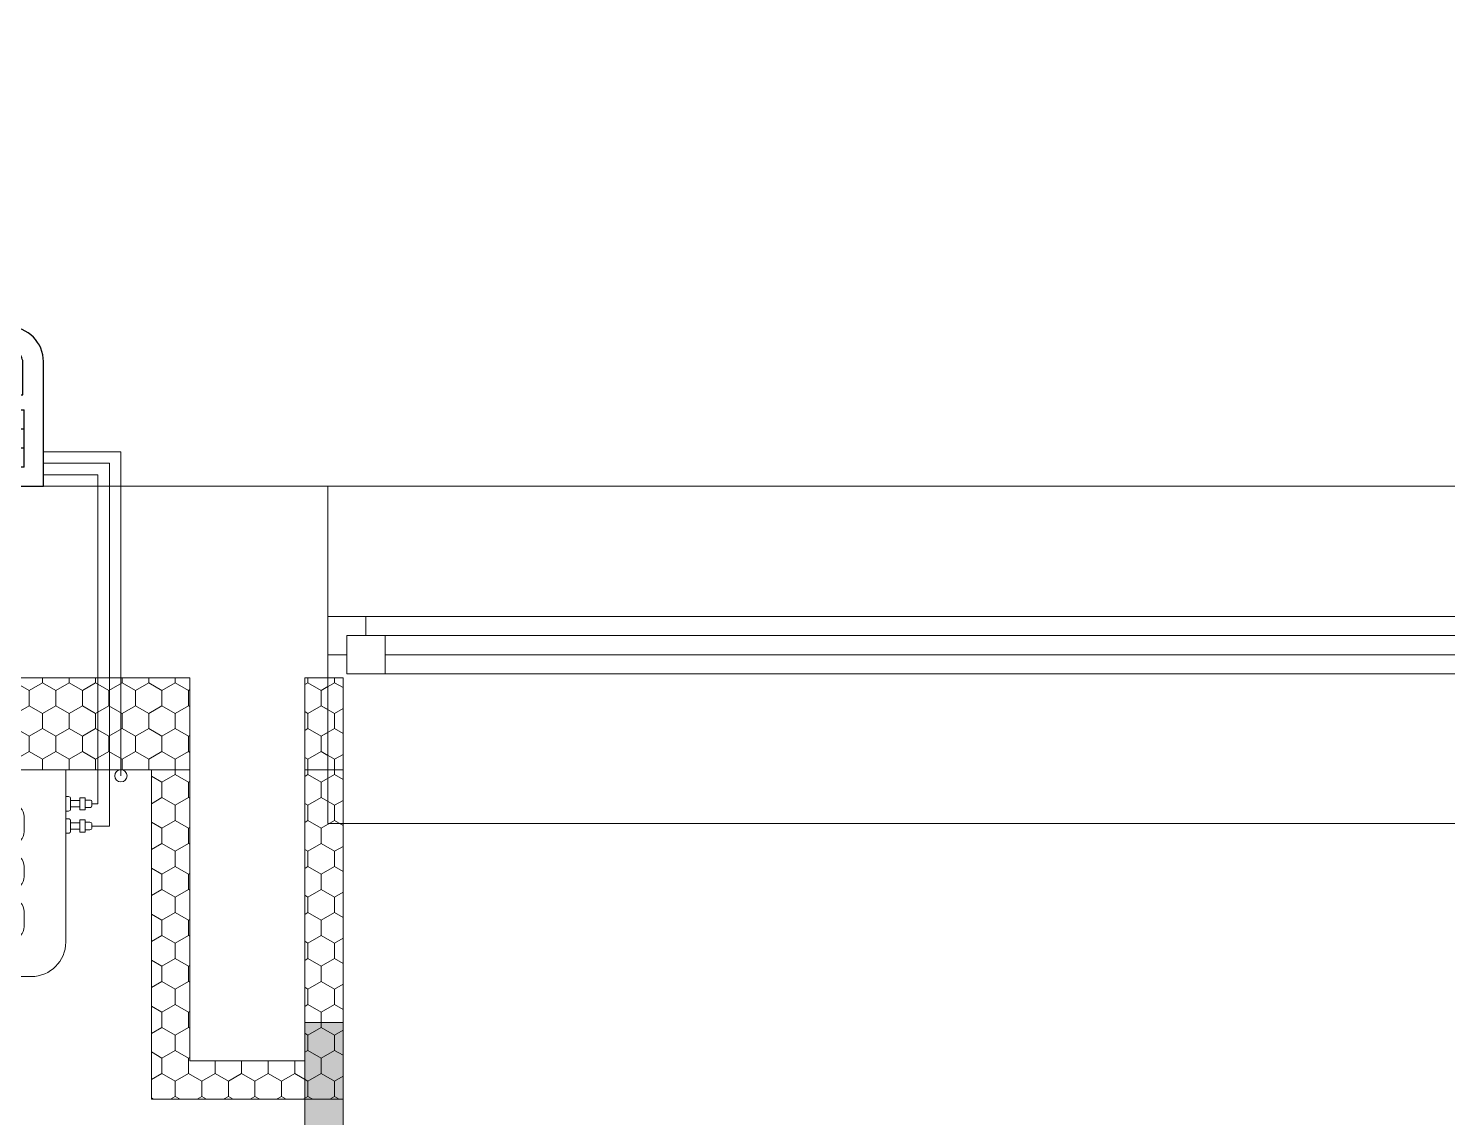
# Model space of a CAD drawing. Header units: millimetres. Extents: x 2773669 to 2919208, y -67651 to -3984.
# Drawn here: x 2820858 to 2822710, y -49783 to -48361 of the extents above; entities that cross this region are included whole.
import ezdxf

# ---------------------------------------------------------------- set-up
doc = ezdxf.new("R2010")
doc.units = ezdxf.units.MM
doc.header["$MEASUREMENT"] = 0
for name, color, linetype in [('0_muret e jashtme', 7, 'Continuous'), ('AIR', 7, 'Continuous'), ('AIR-00', 8, 'Continuous'), ('AIR-03', 30, 'Continuous')]:
    doc.layers.add(name, color=color, linetype=linetype)
for name, color, linetype, lineweight, true_color in [('0_muret e jashtme_Pen_No__82', 7, 'Continuous', 0, 0xaaaaaa), ('ARCHICAD Windows_Pen_No__82', 7, 'Continuous', 0, 0xaaaaaa), ('Exterior walls_Pen_No__119', 7, 'Continuous', 5, 0xdecbcb), ('Shell - Roof_Pen_No__82', 7, 'Continuous', 0, 0xaaaaaa), ('Structural - Bearing_Pen_No__82', 7, 'Continuous', 0, 0xaaaaaa)]:
    doc.layers.add(name, color=color, linetype=linetype, lineweight=lineweight, true_color=true_color)
for name, color, linetype, lineweight in [('Condensate Pipe', 5, 'Continuous', 5), ('Exterior walls_Pen_No__1', 7, 'Continuous', 5), ('Gas Pipe', 81, 'Continuous', 5), ('Liquid Pipe', 14, 'Continuous', 5), ('Structural - Bearing_Pen_No__1', 7, 'Continuous', 0), ('Structural - Bearing_Pen_No__19', 255, 'Continuous', 0)]:
    doc.layers.add(name, color=color, linetype=linetype, lineweight=lineweight)
pattern_1 = [(90, (2247653.822, -76424.967), (-34.6410162, 0), [20, -40]), (90, (2247636.502, -76394.967), (-34.6410162, 0), [20, -40]), (150, (2247653.822, -76404.967), (17.320508, 30), [20, -40]), (150, (2247619.18, -76404.967), (17.320508, 30), [20, -40]), (210, (2247653.822, -76424.967), (-17.320508, 30), [20, -40]), (210, (2247619.18, -76424.967), (-17.320508, 30), [20, -40])]

# ---------------------------------------------------------------- blocks, each defined once
blk = doc.blocks.new('Window 22_2')
at = {"layer": 'ARCHICAD Windows_Pen_No__82', "color": 253, "linetype": 'Continuous', "lineweight": 0, "true_color": 0xaaaaaa}
for p, q in [((-800, 150), (-800, 220)), ((-800, 220), (800, 220)), ((800, 220), (800, 150)), ((-800, 150), (-800, 30)), ((800, 150), (800, 30)), ((-800, 30), (-800, 0)), ((-775, 25), (-725, 25)), ((-775, -25), (-775, 25)), ((-725, 25), (725, 25)), ((-725, 25), (-725, -25)), ((-725, 25), (725, 25)), ((725, -25), (725, 25)), ((725, 25), (775, 25)), ((775, 25), (775, -25)), ((800, 30), (800, 0)), ((-800, 0), (-775, 0)), ((-800, 0), (-800, -50)), ((-800, 0), (-800, -50)), ((-775, 0), (-775, -25)), ((-725, 0), (725, 0)), ((775, -25), (775, 0)), ((775, 0), (800, 0)), ((800, 0), (800, -50)), ((800, 0), (800, -50)), ((-775, -25), (-750, -25)), ((-725, -25), (-775, -25)), ((-750, -25), (-750, -50)), ((725, -25), (-725, -25)), ((775, -25), (725, -25)), ((750, -50), (750, -25)), ((750, -25), (775, -25)), ((-750, -50), (-800, -50)), ((-800, -50), (-800, -220)), ((750, -50), (-750, -50)), ((800, -50), (750, -50)), ((800, -50), (800, -220)), ((-800, -220), (800, -220))]:
    blk.add_line(p, q, dxfattribs=at)
blk = doc.blocks.new('Wall_18', base_point=(2825918.2, -48958.5))
at = {"layer": '0_muret e jashtme_Pen_No__82', "linetype": 'Continuous', "lineweight": 0, "true_color": 0xaaaaaa}
h = blk.add_hatch(dxfattribs=at)
h.set_pattern_fill('STYROFOAM_SM_INSULATION', color=253, style=0, pattern_type=2)
h.set_pattern_definition(pattern_1)
h.paths.add_polyline_path([(2821068.2, -49208.5), (2819749.3, -49208.5), (2819668.2, -49328.5), (2821068.2, -49328.5)])
h = blk.add_hatch(dxfattribs=at)
h.set_pattern_fill('STYROFOAM_SM_INSULATION', color=253, style=0, pattern_type=2)
h.set_pattern_definition(pattern_1)
h.paths.add_polyline_path([(2821218.2, -49208.5), (2821218.2, -49328.5), (2821248.2, -49328.5), (2821248.2, -49208.5)])
at = {"layer": '0_muret e jashtme_Pen_No__82', "color": 253, "linetype": 'Continuous', "lineweight": 0, "true_color": 0xaaaaaa}
for p, q in [((2821248.2, -49128.5), (2821248.2, -48958.5)), ((2821248.2, -49178.5), (2821248.2, -49128.5)), ((2821248.2, -49208.5), (2821248.2, -49178.5)), ((2819918.2, -49208.5), (2821068.2, -49208.5)), ((2821068.2, -49208.5), (2821068.2, -49328.5)), ((2821218.2, -49328.5), (2821218.2, -49208.5)), ((2821218.2, -49208.5), (2821248.2, -49208.5)), ((2821248.2, -49328.5), (2821248.2, -49208.5))]:
    blk.add_line(p, q, dxfattribs=at)
at = {"layer": '0_muret e jashtme_Pen_No__82', "color": 253, "linetype": 'Continuous', "lineweight": 0, "true_color": 0xaaaaaa, "flags": 128}
for points in [[(2821248.2, -48958.5), (2819918.2, -48958.5)], [(2819668.2, -49328.5), (2821068.2, -49328.5)], [(2821218.2, -49328.5), (2821248.2, -49328.5)]]:
    blk.add_lwpolyline(points, dxfattribs=at)
at = {"layer": 'ARCHICAD Windows_Pen_No__82', "color": 253, "linetype": 'Continuous', "lineweight": 0, "true_color": 0xaaaaaa, "zscale": 1000, "rotation": 180}
blk.add_blockref('Window 22_2', (2822048.2, -49178.5), dxfattribs=at)
blk = doc.blocks.new('Wall_57', base_point=(2821218.2, -48958.5))
at = {"layer": '0_muret e jashtme_Pen_No__82', "color": 253, "linetype": 'Continuous', "lineweight": 0, "true_color": 0xaaaaaa}
for p, q in [((2821068.2, -49208.5), (2821068.2, -49328.5)), ((2821218.2, -49328.5), (2821218.2, -49208.5))]:
    blk.add_line(p, q, dxfattribs=at)
at = {"layer": '0_muret e jashtme_Pen_No__82', "color": 253, "linetype": 'Continuous', "lineweight": 0, "true_color": 0xaaaaaa, "flags": 128}
for points in [[(2821068.2, -49328.5), (2821068.2, -49708.5)], [(2821218.2, -49708.5), (2821218.2, -49328.5)], [(2821068.2, -49708.5), (2821218.2, -49708.5)]]:
    blk.add_lwpolyline(points, dxfattribs=at)
blk = doc.blocks.new('CARRIER-W18-24 (FCD)')
at = {"layer": 'AIR-00'}
for p, q in [((-0.4747, -0.025), (-0.4747, -0.1)), ((-0.2747, -0.025), (-0.2747, -0.1)), ((-0.0747, -0.025), (-0.0747, -0.1)), ((0.1253, -0.025), (0.1253, -0.1)), ((0.3003, -0.05), (-0.4747, -0.05)), ((0.3003, -0.075), (-0.4747, -0.075)), ((0.3003, -0.1), (-0.4747, -0.1))]:
    blk.add_line(p, q, dxfattribs=at)
for points in [[(-0.4747, -0.025), (0.3003, -0.025), (0.3003, -0.1)], [(-0.3125, -0.2615), (-0.3125, -0.3311), (-0.2389, -0.3603), (-0.3755, -0.4524), (-0.3125, -0.4813), (-0.3125, -0.598)], [(-0.0781, -0.2615), (-0.0781, -0.3311), (-0.0045, -0.3603), (-0.1411, -0.4524), (-0.0781, -0.4813), (-0.0781, -0.598)], [(0.1563, -0.2615), (0.1563, -0.3311), (0.2299, -0.3603), (0.0933, -0.4524), (0.1563, -0.4813), (0.1563, -0.598)]]:
    blk.add_lwpolyline(points, dxfattribs=at)
blk.add_lwpolyline([(-0.4529, -0.1805), (0.2812, -0.1805, 0.414214), (0.3016, -0.1601), (0.3016, -0.1193), (-0.4733, -0.1193), (-0.4733, -0.1601, 0.414214)], format="xyb", close=True, dxfattribs=at)
for points in [[(-0.3734, -0.5351), (-0.3125, -0.598), (-0.3933, -0.5612)], [(-0.2516, -0.5351), (-0.3125, -0.598), (-0.2317, -0.5612)], [(-0.139, -0.5351), (-0.0781, -0.598), (-0.1589, -0.5612)], [(-0.0172, -0.5351), (-0.0781, -0.598), (0.0026, -0.5612)], [(0.0953, -0.5351), (0.1563, -0.598), (0.0755, -0.5612)], [(0.2172, -0.5351), (0.1563, -0.598), (0.237, -0.5612)]]:
    blk.add_lwpolyline(points, close=True, dxfattribs=at)
at = {"layer": 'AIR-03'}
for p, q in [((0.185, 0.05), (0.185, 0)), ((0.235, 0.05), (0.235, 0)), ((0.335, 0), (-0.5, 0)), ((-0.5, 0), (-0.5, -0.163))]:
    blk.add_line(p, q, dxfattribs=at)
blk.add_lwpolyline([(-0.5, 0), (-0.5, -0.163, 0.414214), (-0.455, -0.208), (0.29, -0.208, 0.414214), (0.335, -0.163), (0.335, 0)], format="xyb", dxfattribs=at)
blk = doc.blocks.new('NJS12')
at = {"layer": 'Exterior walls_Pen_No__119', "linetype": 'Continuous', "lineweight": 0, "true_color": 0xeee4e4}
for points in [[(-251.9, 55), (-252, -325), (-282.5, -325), (-282.5, 55)], [(237.5, 55), (237.5, -325), (207, -325), (206.9, 55)]]:
    blk.add_hatch(color=254, dxfattribs=at).paths.add_polyline_path(points)
at = {"color": 3, "lineweight": 13}
for p, q in [((-337.5, 0), (337.5, 0)), ((337.5, 0), (337.5, -225)), ((-382.5, -225), (-382.5, -45)), ((292.5, -270), (-337.5, -270))]:
    blk.add_line(p, q, dxfattribs=at)
at = {"color": 3}
for p, q in [((266.9, -45), (-311.8, -45)), ((-328.1, -61.3), (-328.1, -80.8)), ((283.2, -80.8), (283.2, -61.3)), ((-311.8, -97.1), (266.9, -97.1)), ((-311.8, -110.2), (266.9, -110.2)), ((-328.1, -139.5), (-328.1, -126.5)), ((283.2, -126.5), (283.2, -139.5)), ((266.9, -155.8), (-311.8, -155.8)), ((-328.1, -204.8), (-328.1, -185.2)), ((-311.8, -168.9), (266.9, -168.9)), ((283.2, -185.2), (283.2, -204.8)), ((266.9, -221.1), (-311.8, -221.1))]:
    blk.add_line(p, q, dxfattribs=at)
for points in [[(-244.6, 0), (-244.6, 27.1), (-258.9, 27.1), (-258.9, 11.8, -1), (-275.6, 11.8), (-275.6, 27.1), (-289.9, 27.1), (-289.9, 0)], [(244.9, 0), (244.9, 27.1), (230.6, 27.1), (230.6, 11.8, -1), (213.9, 11.8), (213.9, 27.1), (199.6, 27.1), (199.6, 0)], [(337.5, -35), (341, -35, -0.414214), (343.9, -37.9), (343.9, -51.1, -0.414214), (341, -54), (337.5, -54)], [(337.5, -64), (341, -64, -0.414214), (343.9, -66.9), (343.9, -80.1, -0.414214), (341, -83), (337.5, -83)], [(-244.6, -270), (-244.6, -297.2), (-258.9, -297.2), (-258.9, -281.9, 1), (-275.6, -281.9), (-275.6, -297.2), (-289.9, -297.2), (-289.9, -270)], [(244.9, -270), (244.9, -297.2), (230.6, -297.2), (230.6, -281.9, 1), (213.9, -281.9), (213.9, -297.2), (199.6, -297.2), (199.6, -270)]]:
    blk.add_lwpolyline(points, format="xyb", dxfattribs=at)
for points in [[(355.9, -36.6), (362.7, -36.6), (362.7, -52.4), (355.9, -52.4)], [(343.9, -40.4), (355.9, -40.4), (355.9, -48.6), (343.9, -48.6)], [(343.9, -69.4), (355.9, -69.4), (355.9, -77.6), (343.9, -77.6)], [(355.9, -65.6), (362.7, -65.6), (362.7, -81.4), (355.9, -81.4)]]:
    blk.add_lwpolyline(points, close=True, dxfattribs=at)
for points in [[(362.7, -39.6), (368.9, -39.6, -0.414214), (371.7, -42.4), (371.7, -46.6, -0.414214), (368.9, -49.4), (362.7, -49.4)], [(362.7, -68.6), (368.9, -68.6, -0.414214), (371.7, -71.4), (371.7, -75.6, -0.414214), (368.9, -78.4), (362.7, -78.4)]]:
    blk.add_lwpolyline(points, format="xyb", close=True, dxfattribs=at)
at = {"color": 3, "lineweight": 13}
for centre, start, end in [((-337.5, -45), 90, 180), ((-337.5, -225), 180, 270), ((292.5, -225), 270, 0)]:
    blk.add_arc(centre, 45, start, end, dxfattribs=at)
at = {"color": 3}
for centre, start, end in [((-311.8, -61.3), 90, 180), ((266.9, -61.3), 0, 90), ((-311.8, -80.8), 180, 270), ((266.9, -80.8), 270, 360), ((-311.8, -126.5), 90, 180), ((266.9, -126.5), 0, 90), ((-311.8, -139.5), 180, 270), ((266.9, -139.5), 270, 360), ((-311.8, -185.2), 90, 180), ((266.9, -185.2), 0, 90), ((-311.8, -204.8), 180, 270), ((266.9, -204.8), 270, 360)]:
    blk.add_arc(centre, 16.3, start, end, dxfattribs=at)
at = {"layer": 'Exterior walls_Pen_No__1', "color": 7, "linetype": 'Continuous', "lineweight": 5, "flags": 128}
for points in [[(-251.9, 55), (-252, -325), (-282.5, -325), (-282.5, 55)], [(237.5, 55), (237.5, -325), (207, -325), (206.9, 55)]]:
    blk.add_lwpolyline(points, close=True, dxfattribs=at)

msp = doc.modelspace()

# ---------------------------------------------------------------- hatches: boundary and pattern name
at = {"layer": '0_muret e jashtme_Pen_No__82', "linetype": 'Continuous', "lineweight": 0, "true_color": 0xaaaaaa}
h = msp.add_hatch(dxfattribs=at)
h.set_pattern_fill('STYROFOAM_SM_INSULATION', color=253, style=0, pattern_type=2)
h.set_pattern_definition(pattern_1)
h.paths.add_polyline_path([(2821068.17292, -49328.54946), (2821068.17292, -49708.54946), (2821218.17292, -49708.54946), (2821218.17292, -49208.54953), (2821268.17292, -49208.54953), (2821268.17292, -49758.54946), (2821018.17292, -49758.54946), (2821018.17292, -49328.54946)])
at = {"layer": 'Structural - Bearing_Pen_No__19', "linetype": 'Continuous', "lineweight": 0}
msp.add_hatch(color=255, dxfattribs=at).paths.add_polyline_path([(2821218.17292, -50308.54946), (2821218.17292, -49658.54946), (2821268.17292, -49658.54946), (2821268.17292, -50258.54945), (2823618.17292, -50258.54945), (2823618.17292, -49658.54946), (2823667.83417, -49658.54946), (2823667.83417, -50308.54946)])

# ---------------------------------------------------------------- linework, layer by layer
at = {"layer": '0_muret e jashtme_Pen_No__82', "color": 253, "linetype": 'Continuous', "lineweight": 0, "true_color": 0xaaaaaa, "flags": 128}
msp.add_lwpolyline([(2821068.17292, -49328.54946), (2821068.17292, -49708.54946), (2821218.17292, -49708.54946), (2821218.17292, -49208.54953), (2821268.17292, -49208.54953), (2821268.17292, -49758.54946), (2821018.17292, -49758.54946), (2821018.17292, -49328.54946)], close=True, dxfattribs=at)
at = {"layer": 'Condensate Pipe'}
msp.add_lwpolyline([(2820877.23521, -48913.54946), (2820978.40492, -48913.54946), (2820978.40492, -49336.54946)], dxfattribs=at)
msp.add_circle((2820978.40492, -49336.54946), 8, dxfattribs=at)
at = {"layer": 'Gas Pipe'}
msp.add_lwpolyline([(2820877.23521, -48928.54946), (2820963.40492, -48928.54946), (2820963.40492, -49402.00898), (2820940.60195, -49402.00898)], dxfattribs=at)
at = {"layer": 'Liquid Pipe'}
msp.add_lwpolyline([(2820877.23521, -48943.54946), (2820948.40492, -48943.54946), (2820948.40488, -49373.01698), (2820940.60195, -49373.05345)], dxfattribs=at)
at = {"layer": 'Shell - Roof_Pen_No__82', "color": 253, "linetype": 'Continuous', "lineweight": 0, "true_color": 0xaaaaaa}
msp.add_line((2821218.17292, -49258.54946), (2821218.17292, -50308.54946), dxfattribs=at)
at = {"layer": 'Structural - Bearing_Pen_No__1', "color": 7, "linetype": 'Continuous', "lineweight": 0, "flags": 128}
msp.add_lwpolyline([(2821218.17292, -50308.54946), (2821218.17292, -49658.54946), (2821268.17292, -49658.54946), (2821268.17292, -50258.54945), (2823618.17292, -50258.54945), (2823618.17292, -49658.54946), (2823667.83417, -49658.54946), (2823667.83417, -50308.54946)], close=True, dxfattribs=at)
at = {"layer": 'Structural - Bearing_Pen_No__82', "color": 253, "linetype": 'Continuous', "lineweight": 0, "true_color": 0xaaaaaa, "flags": 128}
msp.add_lwpolyline([(2823618.17292, -49658.54946), (2823667.83417, -49658.54946), (2823667.83417, -50308.54946), (2823668.17292, -50308.54946), (2823668.17292, -49328.54946), (2822868.17292, -49328.54946), (2822868.17292, -49398.54946), (2821268.17292, -49398.54946), (2821268.17292, -49328.54946), (2821218.17292, -49328.54946), (2821218.17292, -49658.54946), (2821268.17292, -49658.54946), (2821268.17292, -50258.54945), (2823618.17292, -50258.54945)], close=True, dxfattribs=at)

# ---------------------------------------------------------------- block references
at = {"layer": '0_muret e jashtme', "color": 7, "lineweight": 0}
for name, p in [('Wall_18', (2825918.17292, -48958.54946)), ('Wall_57', (2821218.17292, -48958.54946))]:
    msp.add_blockref(name, p, dxfattribs=at)
at = {"layer": 'AIR', "xscale": 999.5108336315826, "yscale": 999.5108336315826, "zscale": 999.5108336315826, "rotation": 180}
msp.add_blockref('CARRIER-W18-24 (FCD)', (2820377.47979, -48958.54946), dxfattribs=at)
at = {"layer": 'Liquid Pipe', "lineweight": 13}
msp.add_blockref('NJS12', (2820568.86851, -49328.513), dxfattribs=at)

doc.saveas('drawing.dxf')
